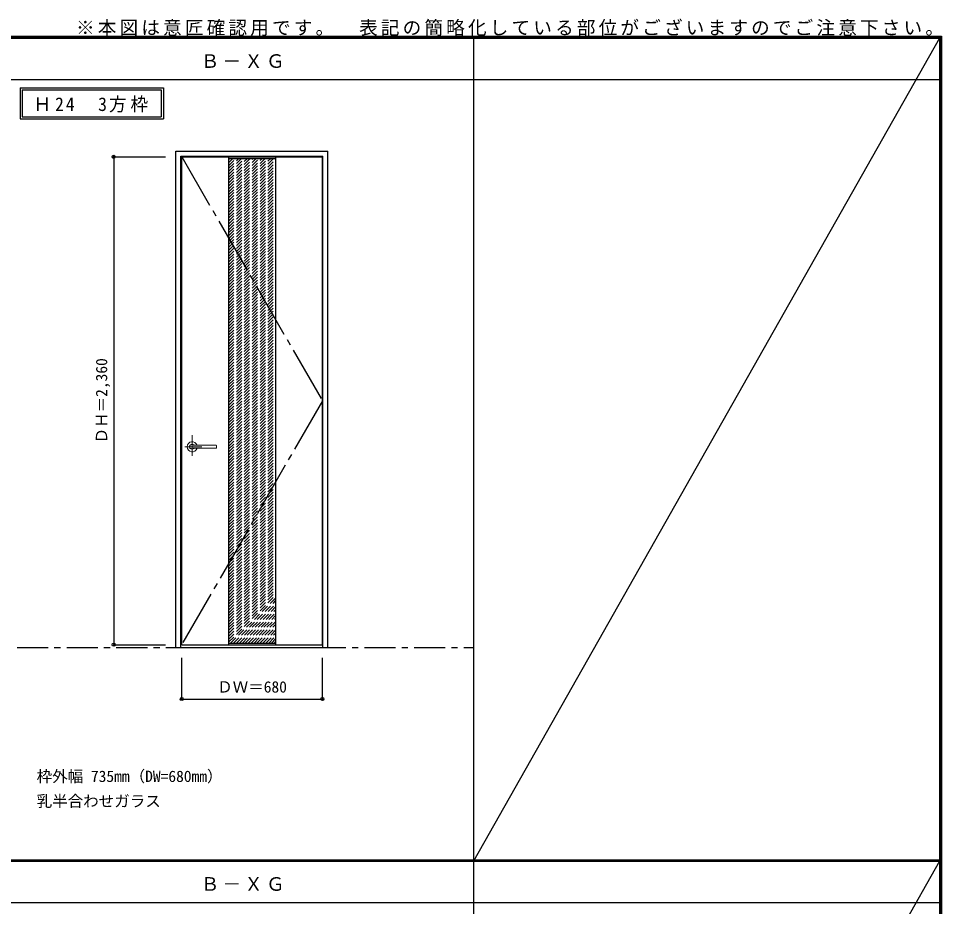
# Model space of a CAD drawing. Units: millimetres, scale not verified. Extents: x -6000 to 5700, y -4307 to 4260.
# Drawn here: x 1237 to 5700, y -36 to 4260 of the extents above; entities that cross this region are included whole.
import ezdxf
from ezdxf.enums import TextEntityAlignment as Align

# ---------------------------------------------------------------- set-up
doc = ezdxf.new("R2010")
doc.units = ezdxf.units.MM
doc.header["$LTSCALE"] = 30
doc.header["$PDMODE"] = 32
doc.header["$PDSIZE"] = 15
for name, pattern in [('CHAIN1', [8, 5, -1, 1, -1]), ('CHAIN2', [12, 9, -1, 1, -1]), ('DASHED1', [1.8, 1.2, -0.6])]:
    doc.linetypes.add(name, pattern=pattern)
for name, color, linetype in [('0-1_通り芯', 7, 'CHAIN1'), ('0-2_扉', 3, 'Continuous'), ('0-3_仕上げ', 7, 'Continuous'), ('0-4_枠', 3, 'Continuous'), ('0-7', 7, 'CHAIN2'), ('0-A_文字', 7, 'Continuous'), ('0-B_寸法', 7, 'Continuous'), ('0-C_ハッチ', 4, 'DASHED1'), ('F-1_枠', 6, 'Continuous'), ('F-A_文字', 7, 'Continuous')]:
    doc.layers.add(name, color=color, linetype=linetype)
doc.layers.add('0-5_レバー', color=7, linetype='Continuous', lineweight=18)
doc.styles.add('ＭＳ ゴシック', font='')
doc.styles.get('ＭＳ ゴシック').set_extended_font_data('MS Gothic')

msp = doc.modelspace()

# ---------------------------------------------------------------- linework, layer by layer
at = {"layer": '0-1_通り芯'}
msp.add_line((-5490, 1218), (3436.4, 1218), dxfattribs=at)
at = {"layer": '0-2_扉'}
for p, q in [((2026.4, 3591), (2706.4, 3591)), ((2026.4, 1231), (2026.4, 3591)), ((2706.4, 1231), (2706.4, 3591)), ((2026.4, 1231), (2706.4, 1231))]:
    msp.add_line(p, q, dxfattribs=at)
at = {"layer": '0-3_仕上げ', "color": 3}
for p, q in [((2252.4, 3591), (2252.4, 1231)), ((2480.4, 3591), (2480.4, 1231))]:
    msp.add_line(p, q, dxfattribs=at)
at = {"layer": '0-3_仕上げ'}
for p, q in [((2252.4, 3583), (2480.4, 3583)), ((2252.4, 1239), (2480.4, 1239))]:
    msp.add_line(p, q, dxfattribs=at)
at = {"layer": '0-4_枠'}
for p, q in [((1997.4, 3618), (2732.4, 3618)), ((1997.4, 1218), (1997.4, 3618)), ((2732.4, 1218), (2732.4, 3618)), ((2021.4, 3594), (2708.4, 3594)), ((2021.4, 1218), (2021.4, 3594)), ((2708.4, 1218), (2708.4, 3594)), ((1997.4, 1218), (2732.4, 1218))]:
    msp.add_line(p, q, dxfattribs=at)
at = {"layer": '0-5_レバー', "color": 4, "linetype": 'CHAIN1'}
for p, q in [((2076.9, 2244.96), (2076.9, 2145.11)), ((2123.7, 2188.5), (2040.68, 2188.5))]:
    msp.add_line(p, q, dxfattribs=at)
at = {"layer": '0-5_レバー'}
for q in [(2193.9, 2193.99), (2193.9, 2183)]:
    msp.add_line((2193.9, 2188.5), q, dxfattribs=at)
for points in [[(2086.86, 2195.49), (2086.09, 2196.28), (2084.12, 2197.65), (2081.88, 2198.66), (2079.44, 2199.29), (2076.9, 2199.5), (2074.36, 2199.29), (2071.93, 2198.66), (2069.68, 2197.65), (2067.71, 2196.28), (2066.09, 2194.61), (2064.89, 2192.71), (2064.15, 2190.65), (2063.9, 2188.5), (2064.15, 2186.35), (2064.89, 2184.29), (2066.09, 2182.39), (2067.71, 2180.72), (2069.68, 2179.35), (2071.93, 2178.34), (2074.36, 2177.71), (2076.9, 2177.5), (2079.44, 2177.71), (2081.88, 2178.34), (2084.12, 2179.35), (2086.09, 2180.72), (2086.86, 2181.51)], [(2192.4, 2195.5), (2182.67, 2195.5), (2172.49, 2195.5), (2162.89, 2195.5), (2153.9, 2195.5), (2145.49, 2195.5), (2137.68, 2195.5), (2130.86, 2195.5), (2124.56, 2195.5), (2118.8, 2195.5), (2113.55, 2195.5), (2108.76, 2195.5), (2104.11, 2195.5), (2099.9, 2195.5), (2096.15, 2195.5), (2094.15, 2195.5), (2092.3, 2195.5), (2090.29, 2195.49), (2087.88, 2195.49), (2086.39, 2195.49), (2084.85, 2195.49), (2083.33, 2195.49), (2082.23, 2195.49), (2081.77, 2195.49), (2081.77, 2195.48)], [(2192.4, 2195.5), (2183.32, 2195.5), (2182.92, 2195.5)], [(2081.92, 2181.51), (2082.05, 2181.51), (2082.49, 2181.51), (2083.21, 2181.51), (2084.23, 2181.51), (2085.49, 2181.51), (2086.84, 2181.51), (2089.7, 2181.51), (2092.68, 2181.5), (2095.7, 2181.5), (2098.74, 2181.5), (2101.81, 2181.5), (2104.89, 2181.5), (2108.89, 2181.5), (2113.3, 2181.5), (2118.27, 2181.5), (2123.8, 2181.5), (2129.89, 2181.5), (2136.54, 2181.5), (2143.75, 2181.5), (2152.34, 2181.5), (2161.6, 2181.5), (2171.54, 2181.5), (2182.15, 2181.5), (2192.4, 2181.5)]]:
    msp.add_lwpolyline(points, dxfattribs=at)
for centre, radius, start, end in [((2076.9, 2188.5), 24.55, 16.59952, 343.36736), ((2192.4, 2194), 1.5, 0.00847, 89.9163), ((2192.4, 2194), 1.5, 360, 90.17419), ((2192.4, 2183), 1.5, 270.16419, 0), ((2192.4, 2183), 1.5, 269.91059, 359.99153)]:
    msp.add_arc(centre, radius, start, end, dxfattribs=at)
at = {"layer": '0-7'}
for p, q in [((2026.4, 3591), (2706.4, 2411)), ((2706.4, 2411), (2026.4, 1231))]:
    msp.add_line(p, q, dxfattribs=at)
at = {"layer": '0-A_文字'}
for p, q in [((1244.8, 3925), (1244.8, 3775)), ((1254.8, 3915), (1254.8, 3785)), ((1254.8, 3915), (1927.43, 3915)), ((1927.43, 3915), (1927.43, 3785)), ((1244.8, 3775), (1937.43, 3775)), ((1254.8, 3785), (1927.43, 3785))]:
    msp.add_line(p, q, dxfattribs=at)
msp.add_lwpolyline([(1244.8, 3925), (1937.43, 3925), (1937.43, 3775)], dxfattribs=at)
at = {"layer": '0-B_寸法', "color": 4}
for p, q in [((1697.4, 3591), (1947.4, 3591)), ((1697.4, 3591), (1697.4, 1231)), ((1697.4, 1231), (1947.4, 1231)), ((2026.4, 968), (2026.4, 1168)), ((2706.4, 968), (2706.4, 1168)), ((2026.4, 968), (2706.4, 968))]:
    msp.add_line(p, q, dxfattribs=at)
at = {"layer": '0-B_寸法'}
for p in [(1697.4, 3591), (1697.4, 1231), (2026.4, 968), (2706.4, 968)]:
    msp.add_point(p, dxfattribs=at)
at = {"layer": '0-C_ハッチ', "color": 7, "linetype": 'Continuous'}
msp.add_line((5690, 4165), (3436.4, 184.5), dxfattribs=at)
at = {"layer": '0-C_ハッチ'}
for p, q in [((2252.4, 3576.25), (2259.15, 3583)), ((2252.4, 3364.12), (2471.28, 3583)), ((2252.4, 3378.26), (2457.14, 3583)), ((2252.4, 3392.41), (2442.99, 3583)), ((2252.4, 3406.55), (2428.85, 3583)), ((2252.4, 3420.69), (2414.71, 3583)), ((2252.4, 3448.98), (2386.42, 3583)), ((2252.4, 3434.83), (2400.57, 3583)), ((2252.4, 3463.12), (2372.28, 3583)), ((2252.4, 3477.26), (2358.14, 3583)), ((2252.4, 3491.4), (2344, 3583)), ((2252.4, 3505.54), (2329.86, 3583)), ((2252.4, 3519.69), (2315.71, 3583)), ((2252.4, 3533.83), (2301.57, 3583)), ((2252.4, 3547.97), (2287.43, 3583)), ((2252.4, 3562.11), (2273.29, 3583)), ((2252.4, 3349.98), (2480.4, 3577.98)), ((2252.4, 3335.84), (2480.4, 3563.84)), ((2252.4, 3321.7), (2480.4, 3549.7)), ((2252.4, 3307.55), (2480.4, 3535.55)), ((2252.4, 3293.41), (2480.4, 3521.41)), ((2252.4, 3279.27), (2480.4, 3507.27)), ((2252.4, 3265.13), (2480.4, 3493.13)), ((2252.4, 3250.99), (2480.4, 3478.99)), ((2252.4, 3236.84), (2480.4, 3464.84)), ((2252.4, 3222.7), (2480.4, 3450.7)), ((2252.4, 3208.56), (2480.4, 3436.56)), ((2252.4, 3194.42), (2480.4, 3422.42)), ((2252.4, 3180.27), (2480.4, 3408.27)), ((2252.4, 3166.13), (2480.4, 3394.13)), ((2252.4, 3151.99), (2480.4, 3379.99)), ((2252.4, 3137.85), (2480.4, 3365.85)), ((2252.4, 3123.71), (2480.4, 3351.71)), ((2252.4, 3109.56), (2480.4, 3337.56)), ((2252.4, 3095.42), (2480.4, 3323.42)), ((2252.4, 3081.28), (2480.4, 3309.28)), ((2252.4, 3067.14), (2480.4, 3295.14)), ((2252.4, 3053), (2480.4, 3281)), ((2252.4, 3038.85), (2480.4, 3266.85)), ((2252.4, 3024.71), (2480.4, 3252.71)), ((2252.4, 3010.57), (2480.4, 3238.57)), ((2252.4, 2996.43), (2480.4, 3224.43)), ((2252.4, 2982.28), (2480.4, 3210.28)), ((2252.4, 2968.14), (2480.4, 3196.14)), ((2252.4, 2954), (2480.4, 3182)), ((2252.4, 2939.86), (2480.4, 3167.86)), ((2252.4, 2925.72), (2480.4, 3153.72)), ((2252.4, 2911.57), (2480.4, 3139.57)), ((2252.4, 2897.43), (2480.4, 3125.43)), ((2252.4, 2883.29), (2480.4, 3111.29)), ((2252.4, 2869.15), (2480.4, 3097.15)), ((2252.4, 2855.01), (2480.4, 3083.01)), ((2252.4, 2840.86), (2480.4, 3068.86)), ((2252.4, 2826.72), (2480.4, 3054.72)), ((2252.4, 2812.58), (2480.4, 3040.58)), ((2252.4, 2798.44), (2480.4, 3026.44)), ((2252.4, 2784.29), (2480.4, 3012.29)), ((2252.4, 2770.15), (2480.4, 2998.15)), ((2252.4, 2756.01), (2480.4, 2984.01)), ((2252.4, 2741.87), (2480.4, 2969.87)), ((2252.4, 2727.73), (2480.4, 2955.73)), ((2252.4, 2713.58), (2480.4, 2941.58)), ((2252.4, 2699.44), (2480.4, 2927.44)), ((2252.4, 2685.3), (2480.4, 2913.3)), ((2252.4, 2671.16), (2480.4, 2899.16)), ((2252.4, 2657.02), (2480.4, 2885.02)), ((2252.4, 2642.87), (2480.4, 2870.87)), ((2252.4, 2628.73), (2480.4, 2856.73)), ((2252.4, 2614.59), (2480.4, 2842.59)), ((2252.4, 2600.45), (2480.4, 2828.45)), ((2252.4, 2586.31), (2480.4, 2814.31)), ((2252.4, 2572.16), (2480.4, 2800.16)), ((2252.4, 2558.02), (2480.4, 2786.02)), ((2252.4, 2543.88), (2480.4, 2771.88)), ((2252.4, 2529.74), (2480.4, 2757.74)), ((2252.4, 2515.59), (2480.4, 2743.59)), ((2252.4, 2501.45), (2480.4, 2729.45)), ((2252.4, 2487.31), (2480.4, 2715.31)), ((2252.4, 2473.17), (2480.4, 2701.17)), ((2252.4, 2459.03), (2480.4, 2687.03)), ((2252.4, 2444.88), (2480.4, 2672.88)), ((2252.4, 2430.74), (2480.4, 2658.74)), ((2252.4, 2416.6), (2480.4, 2644.6)), ((2252.4, 2402.46), (2480.4, 2630.46)), ((2252.4, 2388.32), (2480.4, 2616.32)), ((2252.4, 2374.17), (2480.4, 2602.17)), ((2252.4, 2360.03), (2480.4, 2588.03)), ((2252.4, 2345.89), (2480.4, 2573.89)), ((2252.4, 2331.75), (2480.4, 2559.75)), ((2252.4, 2317.6), (2480.4, 2545.6)), ((2252.4, 2303.46), (2480.4, 2531.46)), ((2252.4, 2289.32), (2480.4, 2517.32)), ((2252.4, 2275.18), (2480.4, 2503.18)), ((2252.4, 2261.04), (2480.4, 2489.04)), ((2252.4, 2246.89), (2480.4, 2474.89)), ((2252.4, 2232.75), (2480.4, 2460.75)), ((2252.4, 2218.61), (2480.4, 2446.61)), ((2252.4, 2204.47), (2480.4, 2432.47)), ((2252.4, 2190.33), (2480.4, 2418.33)), ((2252.4, 2176.18), (2480.4, 2404.18)), ((2252.4, 2162.04), (2480.4, 2390.04)), ((2252.4, 2147.9), (2480.4, 2375.9)), ((2252.4, 2133.76), (2480.4, 2361.76)), ((2252.4, 2119.61), (2480.4, 2347.61)), ((2252.4, 2105.47), (2480.4, 2333.47)), ((2252.4, 2091.33), (2480.4, 2319.33)), ((2252.4, 2077.19), (2480.4, 2305.19)), ((2252.4, 2063.05), (2480.4, 2291.05)), ((2252.4, 2048.9), (2480.4, 2276.9)), ((2252.4, 2034.76), (2480.4, 2262.76)), ((2252.4, 2020.62), (2480.4, 2248.62)), ((2252.4, 2006.48), (2480.4, 2234.48)), ((2252.4, 1992.34), (2480.4, 2220.34)), ((2252.4, 1978.19), (2480.4, 2206.19)), ((2252.4, 1964.05), (2480.4, 2192.05)), ((2252.4, 1949.91), (2480.4, 2177.91)), ((2252.4, 1935.77), (2480.4, 2163.77)), ((2252.4, 1921.62), (2480.4, 2149.62)), ((2252.4, 1907.48), (2480.4, 2135.48)), ((2252.4, 1893.34), (2480.4, 2121.34)), ((2252.4, 1879.2), (2480.4, 2107.2)), ((2252.4, 1865.06), (2480.4, 2093.06)), ((2252.4, 1850.91), (2480.4, 2078.91)), ((2252.4, 1836.77), (2480.4, 2064.77)), ((2252.4, 1822.63), (2480.4, 2050.63)), ((2252.4, 1808.49), (2480.4, 2036.49)), ((2252.4, 1794.35), (2480.4, 2022.35)), ((2252.4, 1780.2), (2480.4, 2008.2)), ((2252.4, 1766.06), (2480.4, 1994.06)), ((2252.4, 1751.92), (2480.4, 1979.92)), ((2252.4, 1737.78), (2480.4, 1965.78)), ((2252.4, 1723.63), (2480.4, 1951.63)), ((2252.4, 1709.49), (2480.4, 1937.49)), ((2252.4, 1695.35), (2480.4, 1923.35)), ((2252.4, 1681.21), (2480.4, 1909.21)), ((2252.4, 1667.07), (2480.4, 1895.07)), ((2252.4, 1652.92), (2480.4, 1880.92)), ((2252.4, 1638.78), (2480.4, 1866.78)), ((2252.4, 1624.64), (2480.4, 1852.64)), ((2252.4, 1610.5), (2480.4, 1838.5)), ((2252.4, 1596.36), (2480.4, 1824.36)), ((2252.4, 1582.21), (2480.4, 1810.21)), ((2252.4, 1568.07), (2480.4, 1796.07)), ((2252.4, 1553.93), (2480.4, 1781.93)), ((2252.4, 1539.79), (2480.4, 1767.79)), ((2252.4, 1525.64), (2480.4, 1753.64)), ((2252.4, 1511.5), (2480.4, 1739.5)), ((2252.4, 1497.36), (2480.4, 1725.36)), ((2252.4, 1483.22), (2480.4, 1711.22)), ((2252.4, 1469.08), (2480.4, 1697.08)), ((2252.4, 1454.93), (2480.4, 1682.93)), ((2252.4, 1440.79), (2480.4, 1668.79)), ((2252.4, 1426.65), (2480.4, 1654.65)), ((2252.4, 1412.51), (2480.4, 1640.51)), ((2252.4, 1398.37), (2480.4, 1626.37)), ((2252.4, 1384.22), (2480.4, 1612.22)), ((2252.4, 1370.08), (2480.4, 1598.08)), ((2252.4, 1355.94), (2480.4, 1583.94)), ((2252.4, 1341.8), (2480.4, 1569.8)), ((2252.4, 1327.66), (2480.4, 1555.66)), ((2252.4, 1313.51), (2480.4, 1541.51)), ((2252.4, 1299.37), (2480.4, 1527.37)), ((2252.4, 1285.23), (2480.4, 1513.23)), ((2252.4, 1271.09), (2480.4, 1499.09)), ((2252.4, 1256.94), (2480.4, 1484.94)), ((2252.4, 1242.8), (2480.4, 1470.8)), ((2262.74, 1239), (2480.4, 1456.66)), ((2276.88, 1239), (2480.4, 1442.52)), ((2291.02, 1239), (2480.4, 1428.38)), ((2305.17, 1239), (2480.4, 1414.23)), ((2319.31, 1239), (2480.4, 1400.09)), ((2333.45, 1239), (2480.4, 1385.95)), ((2347.59, 1239), (2480.4, 1371.81)), ((2361.74, 1239), (2480.4, 1357.67)), ((2375.88, 1239), (2480.4, 1343.52)), ((2390.02, 1239), (2480.4, 1329.38)), ((2404.16, 1239), (2480.4, 1315.24)), ((2418.3, 1239), (2480.4, 1301.1)), ((2432.45, 1239), (2480.4, 1286.95)), ((2446.59, 1239), (2480.4, 1272.81)), ((2460.73, 1239), (2480.4, 1258.67)), ((2474.87, 1239), (2480.4, 1244.53))]:
    msp.add_line(p, q, dxfattribs=at)
at = {"layer": 'F-1_枠'}
for p, q in [((-6000, 4175), (5700, 4175)), ((-6000, 4170), (5700, 4170)), ((-6000, 4165), (5700, 4165)), ((3436.4, 4175), (3436.4, -3790)), ((5690, 4175), (5690, -4205)), ((5695, 4175), (5695, -4205)), ((5700, 4175), (5700, -4205)), ((-6000, 3965), (5700, 3965)), ((-6000, 190.5), (5700, 190.5)), ((-6000, 187.5), (5700, 187.5)), ((-6000, 184.5), (5700, 184.5)), ((-6000, -15.5), (5700, -15.5))]:
    msp.add_line(p, q, dxfattribs=at)
at = {"layer": 'F-A_文字'}
msp.add_line((5690, 184.5), (3436.4, -3790), dxfattribs=at)

# ---------------------------------------------------------------- texts
at = {"layer": '0-A_文字', "style": 'ＭＳ ゴシック'}
for s, p in [('枠外幅 735mm（DW=680mm）', (1324.8, 550.5)), ('乳半合わせガラス', (1324.8, 430.5))]:
    msp.add_text(s, height=54.99, dxfattribs=at).set_placement(p, align=Align.BOTTOM_LEFT)
at = {"layer": '0-A_文字', "char_height": 65.98, "attachment_point": 7, "style": 'ＭＳ ゴシック'}
for s, insert in [('\\T1.17;※本図は意匠確認用です。\u3000表記の簡略化している部位がございますのでご注意下さい。', (1515, 4175)), ('\\T1.17;Ｂ－ＸＧ', (2118.1, 4020)), ('\\T1.22;\\W0.95;Ｈ24\u30003方枠', (1309.46, 3805)), ('\\T1.17;Ｂ－ＸＧ', (2118.1, 39.5))]:
    msp.add_mtext(s, dxfattribs=dict(at, insert=insert))
at = {"layer": '0-B_寸法', "style": 'ＭＳ ゴシック'}
msp.add_text('ＤＨ＝2,360', height=54.99, rotation=90, dxfattribs=at).set_placement((1682.4, 2204.75), align=Align.BOTTOM_LEFT)
msp.add_text('ＤＷ＝680', height=54.99, dxfattribs=at).set_placement((2197.65, 983), align=Align.BOTTOM_LEFT)

doc.saveas('drawing.dxf')
